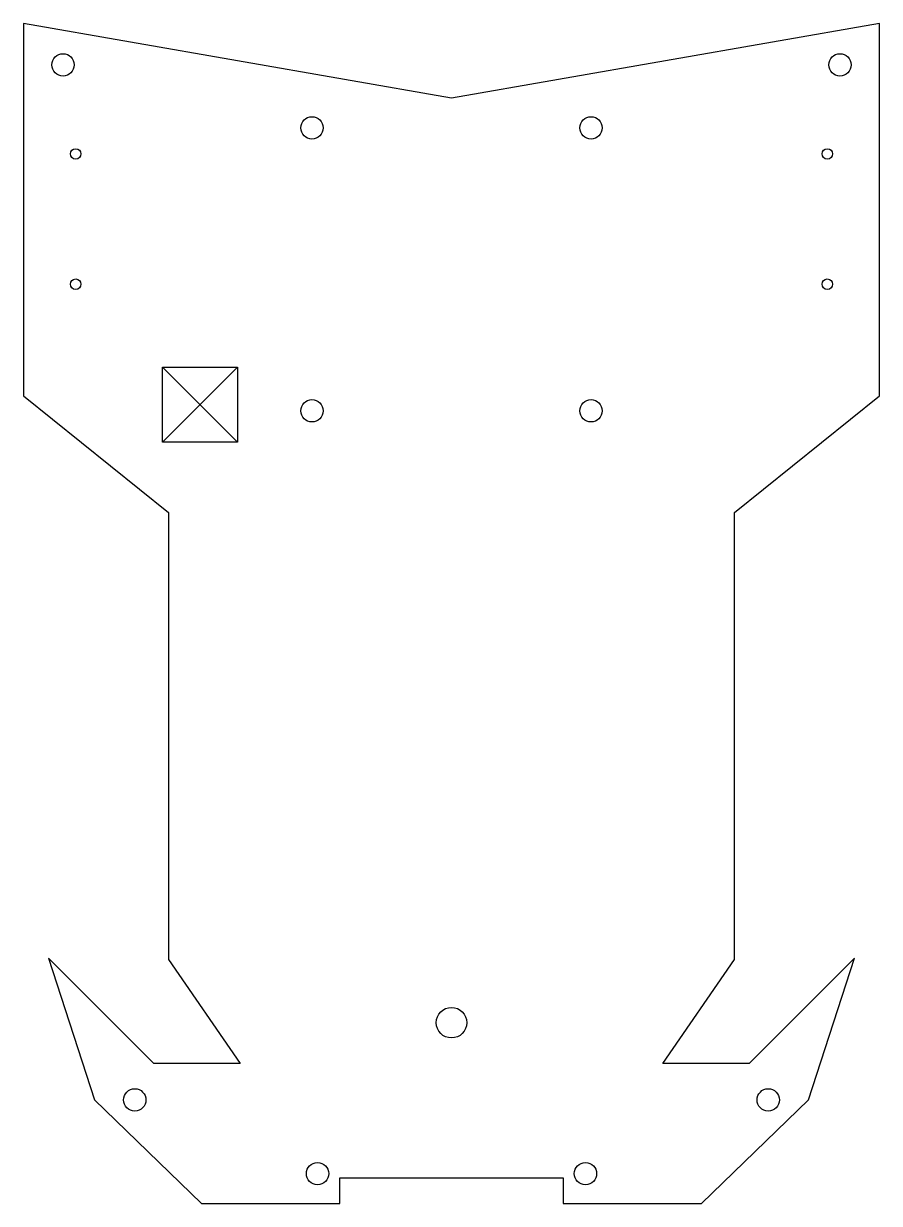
# Model space of a CAD drawing. Header units: millimetres. Extents: x 75 to 190, y -118 to 40.
import ezdxf

# ---------------------------------------------------------------- set-up
doc = ezdxf.new("R2010")
doc.units = ezdxf.units.MM
doc.layers.get('0').update_dxf_attribs({"linetype": 'CONTINUOUS'})

msp = doc.modelspace()

# ---------------------------------------------------------------- linework, layer by layer
for p, q in [((103.75, -16.23), (93.65, -6.13)), ((93.65, -16.23), (103.75, -6.13))]:
    msp.add_line(p, q)
for points in [[(75, 40), (75, -10), (94.48, -25.67), (94.48, -85.67), (104.11, -99.68), (92.5, -99.68), (78.36, -85.53), (84.54, -104.55), (98.92, -118.45), (117.5, -118.45), (117.5, -115), (147.5, -115), (147.5, -118.45), (166.08, -118.45), (180.46, -104.55), (186.64, -85.53), (172.5, -99.68), (160.89, -99.68), (170.52, -85.67), (170.52, -25.67), (190, -10), (190, 40), (132.5, 30)], [(103.75, -16.23), (93.65, -16.23), (93.65, -6.13), (103.75, -6.13)]]:
    msp.add_lwpolyline(points, close=True)
for centre, radius in [((80.3, 34.46), 1.5), ((184.7, 34.46), 1.5), ((113.75, 26), 1.5), ((151.25, 26), 1.5), ((82, 22.5), 0.7), ((183, 22.5), 0.7), ((82, 5), 0.7), ((183, 5), 0.7), ((113.75, -12), 1.5), ((151.25, -12), 1.5), ((132.5, -94.18), 2.05), ((89.94, -104.55), 1.5), ((175.06, -104.55), 1.5), ((114.5, -114.45), 1.5), ((150.5, -114.45), 1.5)]:
    msp.add_circle(centre, radius)

doc.saveas('drawing.dxf')
